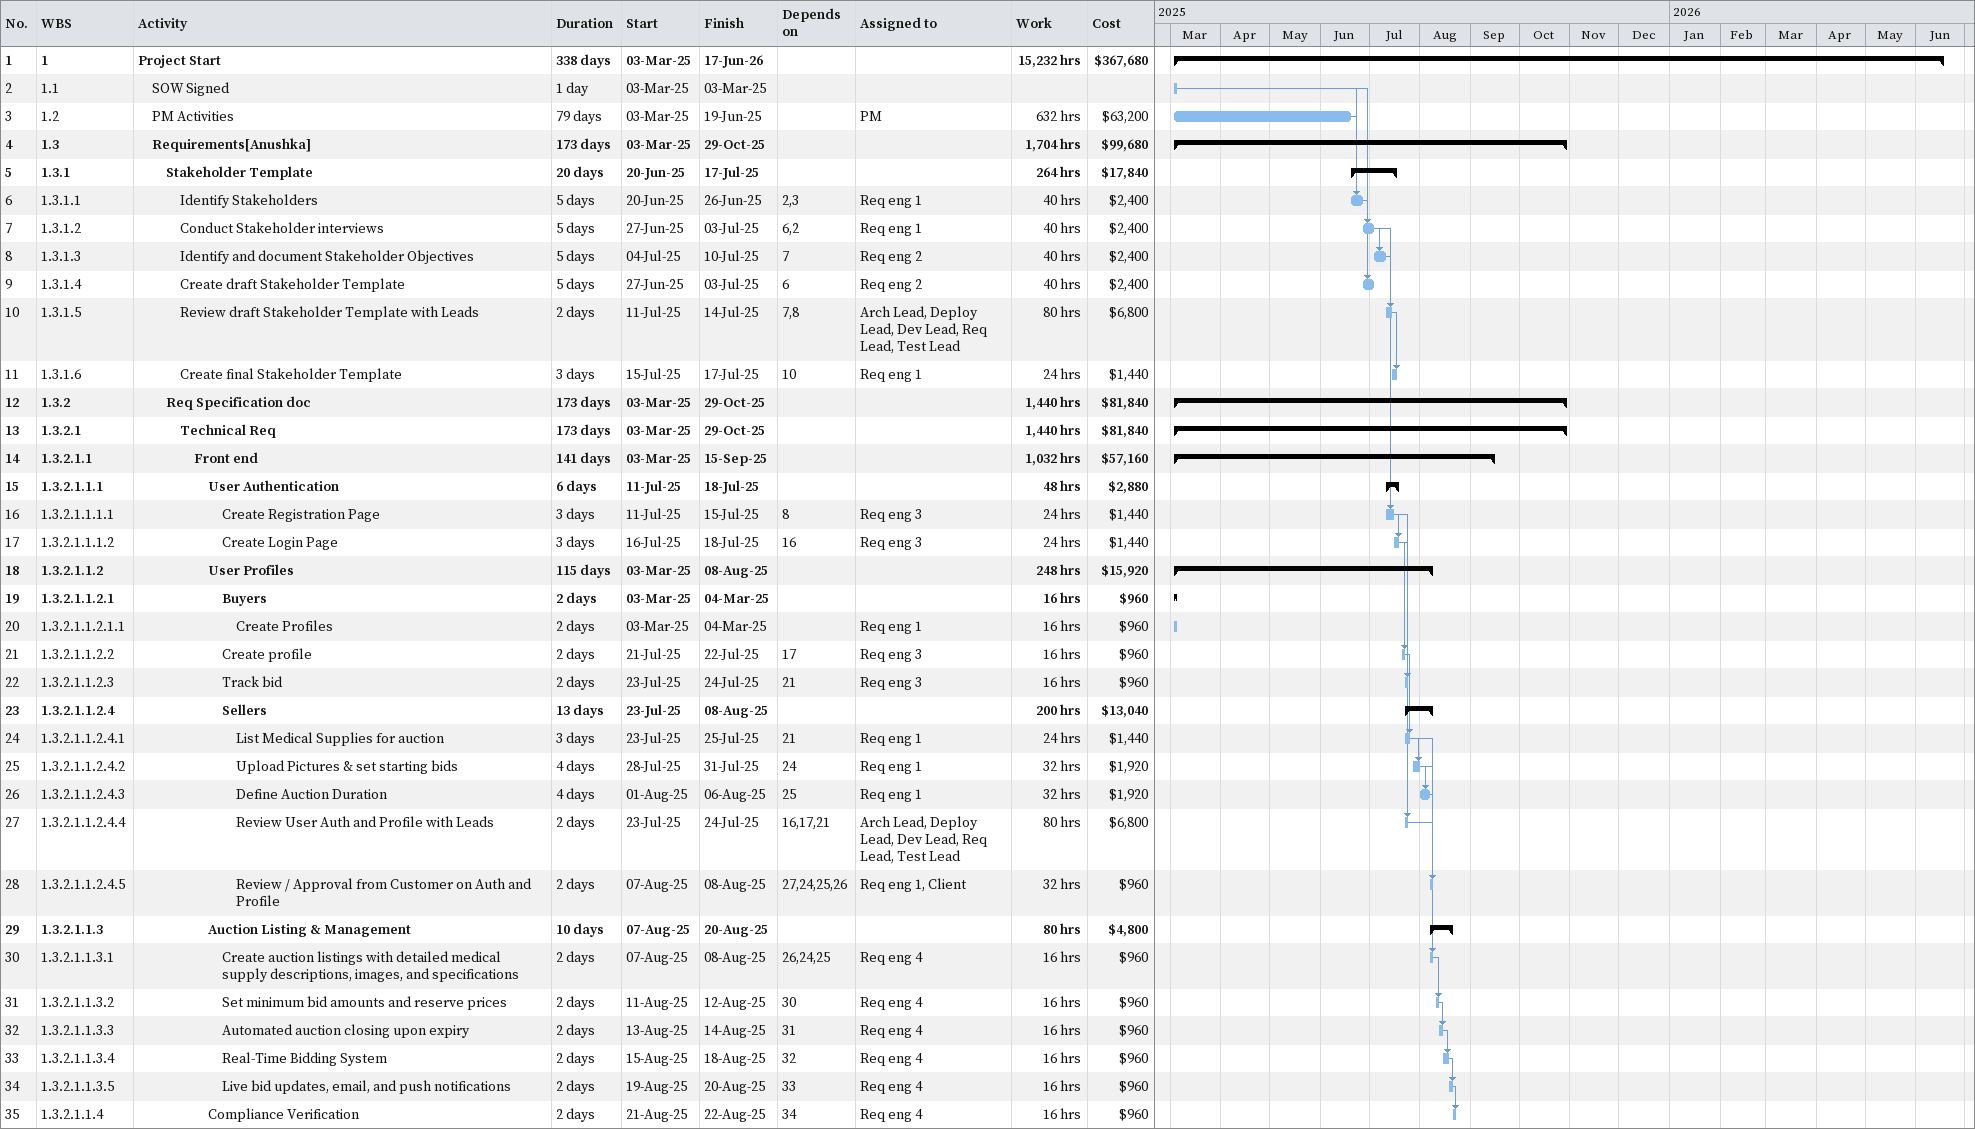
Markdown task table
| ID | WBS | Task | Duration | Start | Finish | Predecessors | Resources | Work (h) | Cost ($) |
|---|---|---|---|---|---|---|---|---|---|
| 1 | 1 | **Project Start** | 338d | 2025-03-03 | 2026-06-17 |  |  | 15232 | 367680 |
| 2 | 1.1 | SOW Signed | 1d | 2025-03-03 | 2025-03-03 |  |  |  |  |
| 3 | 1.2 | PM Activities | 79d | 2025-03-03 | 2025-06-19 |  | PM | 632 | 63200 |
| 4 | 1.3 | **Requirements[Anushka]** | 173d | 2025-03-03 | 2025-10-29 |  |  | 1704 | 99680 |
| 5 | 1.3.1 | **Stakeholder Template** | 20d | 2025-06-20 | 2025-07-17 |  |  | 264 | 17840 |
| 6 | 1.3.1.1 | Identify Stakeholders | 5d | 2025-06-20 | 2025-06-26 | 2, 3 | Req eng 1 | 40 | 2400 |
| 7 | 1.3.1.2 | Conduct Stakeholder interviews | 5d | 2025-06-27 | 2025-07-03 | 6, 2 | Req eng 1 | 40 | 2400 |
| 8 | 1.3.1.3 | Identify and document Stakeholder Objectives | 5d | 2025-07-04 | 2025-07-10 | 7 | Req eng 2 | 40 | 2400 |
| 9 | 1.3.1.4 | Create draft Stakeholder Template | 5d | 2025-06-27 | 2025-07-03 | 6 | Req eng 2 | 40 | 2400 |
| 10 | 1.3.1.5 | Review draft Stakeholder Template with Leads | 2d | 2025-07-11 | 2025-07-14 | 7, 8 | Arch Lead, Deploy Lead, Dev Lead, Req Lead, Test Lead | 80 | 6800 |
| 11 | 1.3.1.6 | Create final Stakeholder Template | 3d | 2025-07-15 | 2025-07-17 | 10 | Req eng 1 | 24 | 1440 |
| 12 | 1.3.2 | **Req Specification doc** | 173d | 2025-03-03 | 2025-10-29 |  |  | 1440 | 81840 |
| 13 | 1.3.2.1 | **Technical Req** | 173d | 2025-03-03 | 2025-10-29 |  |  | 1440 | 81840 |
| 14 | 1.3.2.1.1 | **Front end** | 141d | 2025-03-03 | 2025-09-15 |  |  | 1032 | 57160 |
| 15 | 1.3.2.1.1.1 | **User Authentication** | 6d | 2025-07-11 | 2025-07-18 |  |  | 48 | 2880 |
| 16 | 1.3.2.1.1.1.1 | Create Registration Page | 3d | 2025-07-11 | 2025-07-15 | 8 | Req eng 3 | 24 | 1440 |
| 17 | 1.3.2.1.1.1.2 | Create Login Page | 3d | 2025-07-16 | 2025-07-18 | 16 | Req eng 3 | 24 | 1440 |
| 18 | 1.3.2.1.1.2 | **User Profiles** | 115d | 2025-03-03 | 2025-08-08 |  |  | 248 | 15920 |
| 19 | 1.3.2.1.1.2.1 | **Buyers** | 2d | 2025-03-03 | 2025-03-04 |  |  | 16 | 960 |
| 20 | 1.3.2.1.1.2.1.1 | Create Profiles | 2d | 2025-03-03 | 2025-03-04 |  | Req eng 1 | 16 | 960 |
| 21 | 1.3.2.1.1.2.2 | Create profile | 2d | 2025-07-21 | 2025-07-22 | 17 | Req eng 3 | 16 | 960 |
| 22 | 1.3.2.1.1.2.3 | Track bid | 2d | 2025-07-23 | 2025-07-24 | 21 | Req eng 3 | 16 | 960 |
| 23 | 1.3.2.1.1.2.4 | **Sellers** | 13d | 2025-07-23 | 2025-08-08 |  |  | 200 | 13040 |
| 24 | 1.3.2.1.1.2.4.1 | List Medical Supplies for auction | 3d | 2025-07-23 | 2025-07-25 | 21 | Req eng 1 | 24 | 1440 |
| 25 | 1.3.2.1.1.2.4.2 | Upload Pictures & set starting bids | 4d | 2025-07-28 | 2025-07-31 | 24 | Req eng 1 | 32 | 1920 |
| 26 | 1.3.2.1.1.2.4.3 | Define Auction Duration | 4d | 2025-08-01 | 2025-08-06 | 25 | Req eng 1 | 32 | 1920 |
| 27 | 1.3.2.1.1.2.4.4 | Review User Auth and Profile with Leads | 2d | 2025-07-23 | 2025-07-24 | 16, 17, 21 | Arch Lead, Deploy Lead, Dev Lead, Req Lead, Test Lead | 80 | 6800 |
| 28 | 1.3.2.1.1.2.4.5 | Review / Approval from Customer on Auth and Profile | 2d | 2025-08-07 | 2025-08-08 | 27, 24, 25, 26 | Req eng 1, Client | 32 | 960 |
| 29 | 1.3.2.1.1.3 | **Auction Listing & Management** | 10d | 2025-08-07 | 2025-08-20 |  |  | 80 | 4800 |
| 30 | 1.3.2.1.1.3.1 | Create auction listings with detailed medical supply descriptions, images, and specifications | 2d | 2025-08-07 | 2025-08-08 | 26, 24, 25 | Req eng 4 | 16 | 960 |
| 31 | 1.3.2.1.1.3.2 | Set minimum bid amounts and reserve prices | 2d | 2025-08-11 | 2025-08-12 | 30 | Req eng 4 | 16 | 960 |
| 32 | 1.3.2.1.1.3.3 | Automated auction closing upon expiry | 2d | 2025-08-13 | 2025-08-14 | 31 | Req eng 4 | 16 | 960 |
| 33 | 1.3.2.1.1.3.4 | Real-Time Bidding System | 2d | 2025-08-15 | 2025-08-18 | 32 | Req eng 4 | 16 | 960 |
| 34 | 1.3.2.1.1.3.5 | Live bid updates, email, and push notifications | 2d | 2025-08-19 | 2025-08-20 | 33 | Req eng 4 | 16 | 960 |
| 35 | 1.3.2.1.1.4 | Compliance Verification | 2d | 2025-08-21 | 2025-08-22 | 34 | Req eng 4 | 16 | 960 |
